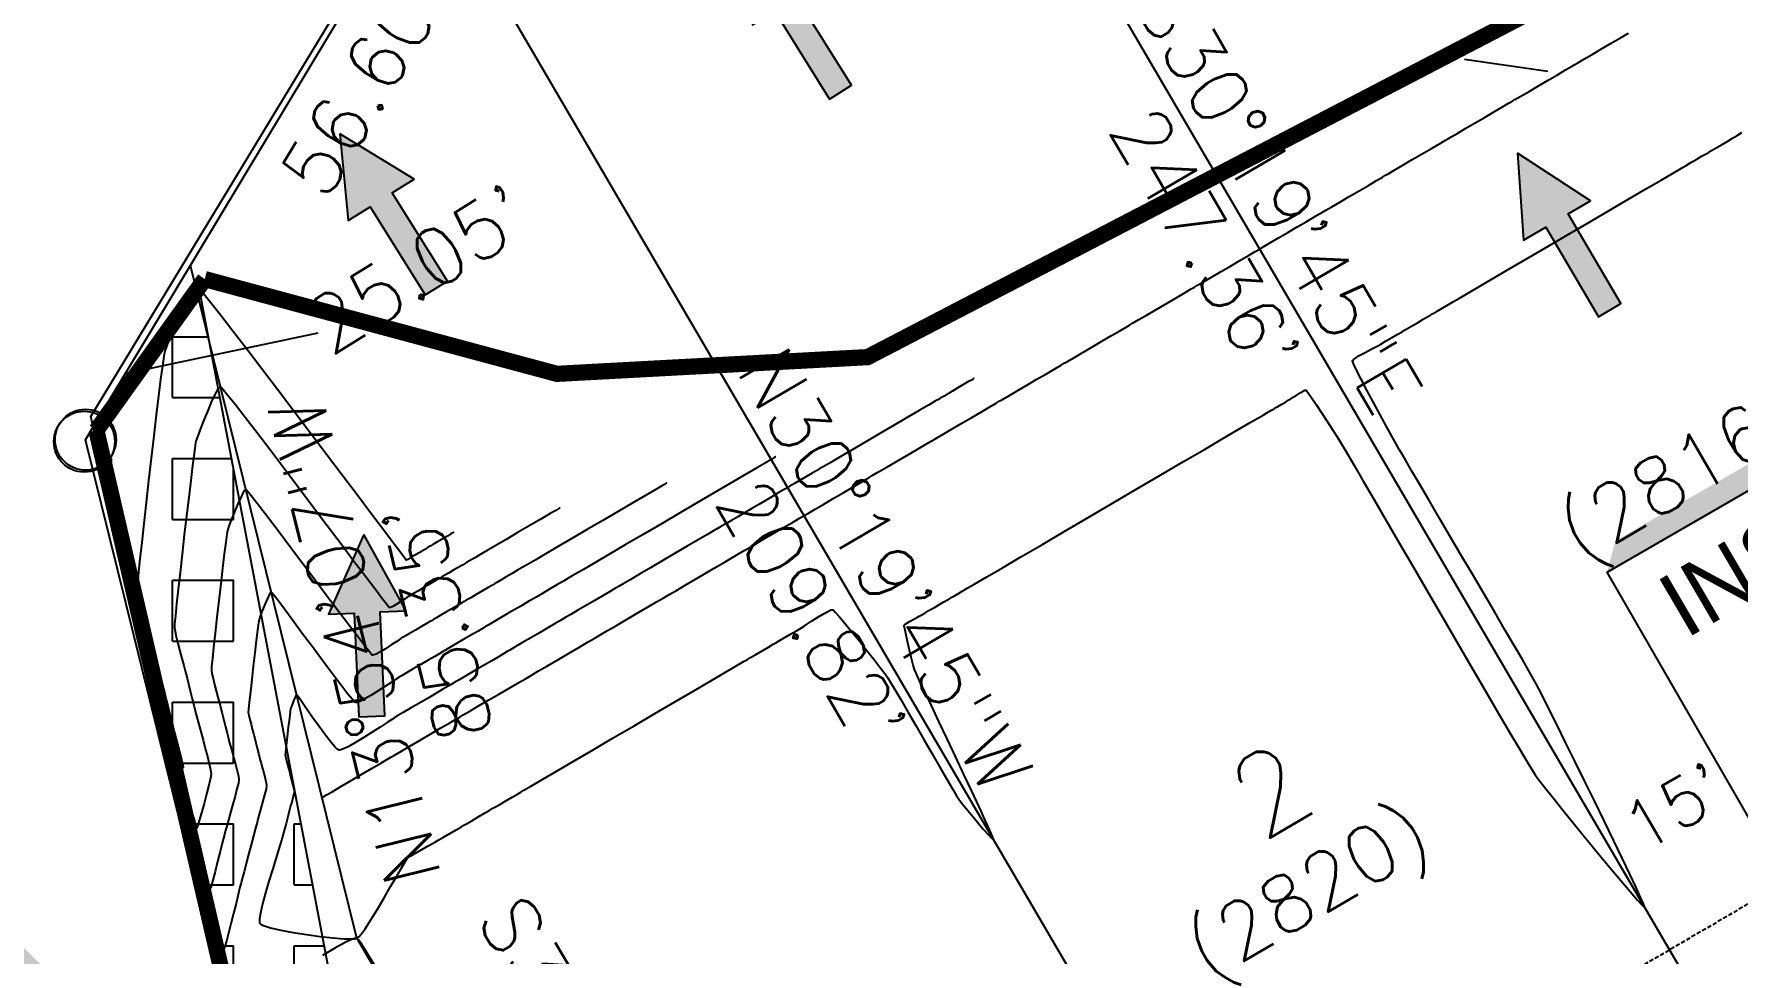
# Model space of a CAD drawing. Header units: feet. Extents: x 23 to 2149517, y -26 to 355304.
# Drawn here: x 2137228 to 2137437.8, y 341061.5 to 341174.8 of the extents above; entities that cross this region are included whole.
import ezdxf

# ---------------------------------------------------------------- set-up
doc = ezdxf.new("R2010")
doc.units = ezdxf.units.FT
doc.header["$MEASUREMENT"] = 0
doc.linetypes.add('xhpc023-pt$0$DASHED', pattern=[0.75, 0.5, -0.25])
for name, color, linetype in [('A-EC-CURLEX-MATTING', 6, 'Continuous'), ('A-EC-FLOW-ARROWS', 252, 'Continuous'), ('A-EC-SILT-FENCE', 4, 'SILT_FENCE'), ('A-EC-TXT', 7, 'Continuous'), ('C-TOPO', 7, 'Continuous'), ('C-TOPO-MAJR-N', 7, 'Continuous'), ('C-TOPO-MINR-N', 2, 'Continuous'), ('xhpc023-pt$0$A-ADDRESS-N', 6, 'Continuous'), ('xhpc023-pt$0$A-BLDG-SETBACK', 2, 'xhpc023-pt$0$DASHED'), ('xhpc023-pt$0$V-ESMT-UTIL-TEXT-N', 2, 'Continuous'), ('xhpc023-pt$0$V-FENC', 6, 'xhpc023-pt$0$BARBWIRE_2'), ('xhpc023-pt$0$V-LOT-NO', 6, 'Continuous'), ('xhpc023-pt$0$V-PROP-CORN-N', 2, 'Continuous'), ('xhpc023-pt$0$V-PROP-N', 2, 'Continuous'), ('xhpc023-pt$0$V-PROP-SUBD-N', 7, 'Continuous'), ('xhpc023-pt$0$V-SUBD-TEXT-N', 2, 'Continuous'), ('xhpc023-pt$0$xHPC007pt_PHASE1A$0$V-PROP-CORN-N', 6, 'Continuous')]:
    doc.layers.add(name, color=color, linetype=linetype)
doc.styles.add('L100', font='simplex', dxfattribs={"height": 10})
doc.styles.get("Standard").update_dxf_attribs({"font": 'arial.ttf'})
doc.styles.add('xhpc023-pt$0$L100', font='simplex', dxfattribs={"height": 10})
doc.styles.add('xhpc023-pt$0$L60', font='simplex', dxfattribs={"height": 6})
doc.styles.add('xhpc023-pt$0$L70', font='simplex.shx', dxfattribs={"height": 7})
doc.styles.add('xhpc023-pt$0$Standard', font='txt')
doc.linetypes.add('SILT_FENCE', pattern='A,0.5,-0.1,["SF",Standard,S=0.1,R=0,X=-0.1,Y=-0.05],-0.1', length=0.7)
doc.linetypes.add('xhpc023-pt$0$BARBWIRE_2', pattern='A,1,-0.02,["X",xhpc023-pt$0$Standard,S=0.075,R=0,X=-0.025,Y=-0.0375],-0.02', length=1.04)

# ---------------------------------------------------------------- blocks, each defined once
blk = doc.blocks.new('xhpc023-pt')
at = {"layer": 'xhpc023-pt$0$A-BLDG-SETBACK'}
blk.add_line((2137543.26, 341128.6), (2137381.09, 341033.72), dxfattribs=at)
at = {"layer": 'xhpc023-pt$0$V-FENC', "ltscale": 0.7, "flags": 128}
blk.add_lwpolyline([(2136514.3, 337269.5), (2136570.14, 337337.24), (2136585.41, 337353.57), (2136594.19, 337395.54), (2136652.23, 337608.98), (2136541.74, 337937.17), (2136539.29, 337939.07), (2136530.45, 337965.81), (2136481.72, 338104.51), (2136409.74, 338314.48), (2136329.41, 338548.95), (2136294.93, 338650.98), (2136295.62, 338656.13), (2136392.05, 338767.6), (2136487.37, 338876.58), (2136639.98, 339049.76), (2136801.71, 339276.02), (2136929.94, 339463.02), (2137134.98, 339758.55), (2137290.57, 339979.02), (2137411.74, 340150.67), (2137459.06, 340215.88), (2137388.72, 340492.49), (2137342.31, 340679.29), (2137326.79, 340742.93), (2137285.4, 340912.39), (2137234.93, 341127.68), (2137374.14, 341357.32), (2137513.03, 341585.66)], dxfattribs=at)
at = {"layer": 'xhpc023-pt$0$V-PROP-CORN-N'}
blk.add_circle((2137234.3, 341124.82), 3.75, dxfattribs=at)
at = {"layer": 'xhpc023-pt$0$V-PROP-N'}
for p, q in [((2137234.3, 341124.82), (2137526.65, 341610.6)), ((2137459.21, 340216.13), (2137234.3, 341124.82))]:
    blk.add_line(p, q, dxfattribs=at)
at = {"layer": 'xhpc023-pt$0$V-PROP-SUBD-N'}
for q in [(2137247.22, 341146.29), (2137308.56, 340993.64)]:
    blk.add_line((2137267.73, 341063.43), q, dxfattribs=at)
at = {"layer": 'xhpc023-pt$0$V-PROP-SUBD-N', "flags": 128}
for points in [[(2137314.59, 341258.24), (2137439.5, 341044.73)], [(2137382.36, 341013.68), (2137276.41, 341194.78)]]:
    blk.add_lwpolyline(points, dxfattribs=at)
at = {"layer": 'xhpc023-pt$0$V-SUBD-TEXT-N'}
blk.add_line((2137239.22, 341132.99), (2137262.93, 341137.98), dxfattribs=at)
at = {"layer": 'xhpc023-pt$0$xHPC007pt_PHASE1A$0$V-PROP-CORN-N'}
blk.add_circle((2137234.15, 341124.58), 3.75, dxfattribs=at)
at = {"layer": 'xhpc023-pt$0$A-ADDRESS-N', "char_height": 7, "width": 77.1852, "attachment_point": 5, "rotation": 30.3291, "style": 'xhpc023-pt$0$L70'}
for s, insert in [('(2816)', (2137431.3, 341119.75)), ('(2820)', (2137385.42, 341068.25))]:
    blk.add_mtext(s, dxfattribs=dict(at, insert=insert))
at = {"layer": 'xhpc023-pt$0$V-ESMT-UTIL-TEXT-N', "insert": (2137437.48, 341083.98), "char_height": 6, "attachment_point": 5, "rotation": 30.3291, "style": 'xhpc023-pt$0$L60'}
blk.add_mtext("\\A1;15' U.E", dxfattribs=at)
at = {"layer": 'xhpc023-pt$0$V-LOT-NO', "char_height": 10, "width": 34.0116, "attachment_point": 5, "rotation": 30.3291, "style": 'xhpc023-pt$0$L100'}
for s, insert in [('3', (2137439.78, 341108.61, 571.6)), ('2', (2137380.26, 341081.63, 572.44))]:
    blk.add_mtext(s, dxfattribs=dict(at, insert=insert))
at = {"layer": 'xhpc023-pt$0$V-SUBD-TEXT-N', "char_height": 7, "style": 'xhpc023-pt$0$L70'}
for s, insert, attachment_point, rotation in [("56.60'", (2137265.65, 341170.48), 2, 58.9602), ('S30°19\'45"E', (2137378.28, 341152.84), 8, 300.3291), ("247.36'", (2137375.26, 341151.07), 2, 300.3291), ("25.05'", (2137273.44, 341148.86), 2, 31.8394), ('N30°19\'45"W', (2137329.78, 341107.01), 8, 300.3291), ('N13°54\'07"W', (2137270.8, 341100.76), 8, 103.9018), ("209.82'", (2137326.76, 341105.24), 2, 300.3291), ("85.35'", (2137274.2, 341101.6), 2, 103.9018), ('S30°19\'45"E', (2137297.24, 341040.34), 8, 300.3291)]:
    blk.add_mtext(s, dxfattribs=dict(at, insert=insert, attachment_point=attachment_point, rotation=rotation))
blk = doc.blocks.new('ARROW')
blk.add_hatch(color=256).paths.add_polyline_path([(0, 0), (12, 6), (12, 2), (28, 2), (28, -2), (12, -2), (12, -6)])
blk.add_lwpolyline([(0, 0), (12, 6), (12, 2), (28, 2), (28, -2), (12, -2), (12, -6), (0, 0)])

msp = doc.modelspace()

# ---------------------------------------------------------------- block references
at = {"layer": 'A-EC-CURLEX-MATTING'}
msp.add_blockref('xhpc023-pt', (0, 0), dxfattribs=at)

# ---------------------------------------------------------------- next in the draw order: hatches: boundary and pattern name
h = msp.add_hatch(dxfattribs=at)
h.set_pattern_fill('SQUARE', color=256, scale=60)
h.paths.add_polyline_path([(2137319.08, 340966.74), (2137296.75, 340960.27), (2137293.68, 340966.47), (2137301.32, 340970.4), (2137301.02, 340974.29), (2137292.83, 340977.44), (2137292.37, 340988.43), (2137272.58, 340987.6), (2137268.34, 340991.78), (2137235.54, 341126.39), (2137248.22, 341143.73), (2137264.32, 341059.15), (2137302.41, 340994.78), (2137315.48, 340974.19)])

# ---------------------------------------------------------------- next in the draw order: linework, layer by layer
at = {"layer": 'A-EC-CURLEX-MATTING', "elevation": 569.92}
msp.add_lwpolyline([(2137319.08, 340966.74), (2137296.75, 340960.27), (2137293.68, 340966.47), (2137301.32, 340970.4), (2137301.02, 340974.29), (2137292.83, 340977.44), (2137292.37, 340988.43), (2137272.58, 340987.6), (2137268.34, 340991.78), (2137235.54, 341126.39), (2137248.22, 341143.73), (2137264.32, 341059.15), (2137302.41, 340994.78), (2137315.48, 340974.19)], close=True, dxfattribs=at)
at = {"layer": 'A-EC-SILT-FENCE', "const_width": 2}
for points in [[(2137235.63, 341125.97), (2137248.98, 341144.6)], [(2137275.04, 340955.96), (2137235.63, 341125.97)]]:
    msp.add_lwpolyline(points, dxfattribs=at)
at = {"layer": 'A-EC-TXT'}
for points in [[(2137191.25, 341095.35, -1), (2137264.42, 341025.41, -1), (2137189.25, 341098.82, -1), (2137264.42, 341025.41, -1)], [(2137191.25, 341095.35, -1), (2137264.42, 341025.41, -1), (2137187.78, 341093.35, -1), (2137264.42, 341025.41, -1)]]:
    msp.add_solid(points, dxfattribs=at)
at = {"layer": 'C-TOPO'}
msp.add_line((2137414.43, 341170.18, 570), (2137404.17, 341171.66, 570), dxfattribs=at)
at = {"layer": 'C-TOPO-MAJR-N', "color": 7, "linetype": 'Continuous', "lineweight": -3}
for points, elevation in [([(2137263.44, 341080.75), (2137263.49, 341080.78), (2137263.64, 341080.87), (2137263.99, 341081.07), (2137264.67, 341081.47), (2137265.76, 341082.11), (2137267.02, 341082.85), (2137268.34, 341083.62), (2137269.6, 341084.36), (2137270.69, 341085), (2137271.51, 341085.47), (2137271.92, 341085.71), (2137272.34, 341085.96), (2137273.15, 341086.43), (2137274.24, 341087.07), (2137275.5, 341087.81), (2137276.82, 341088.58), (2137278.08, 341089.32), (2137279.18, 341089.96), (2137279.99, 341090.43), (2137280.4, 341090.67), (2137280.82, 341090.92), (2137281.63, 341091.39), (2137282.72, 341092.03), (2137283.98, 341092.77), (2137285.3, 341093.54), (2137286.56, 341094.28), (2137287.66, 341094.92), (2137288.47, 341095.39), (2137288.88, 341095.63), (2137289.3, 341095.88), (2137290.11, 341096.35), (2137291.2, 341096.99), (2137292.46, 341097.73), (2137293.78, 341098.5), (2137295.04, 341099.24), (2137296.14, 341099.88), (2137296.95, 341100.35), (2137297.36, 341100.6), (2137297.78, 341100.84), (2137298.59, 341101.31), (2137299.68, 341101.95), (2137300.94, 341102.69), (2137302.26, 341103.46), (2137303.52, 341104.2), (2137304.62, 341104.84), (2137305.43, 341105.31), (2137305.84, 341105.56), (2137306.26, 341105.8), (2137307.07, 341106.27), (2137308.16, 341106.91), (2137309.42, 341107.65), (2137310.74, 341108.42), (2137312, 341109.16), (2137313.1, 341109.8), (2137313.91, 341110.28), (2137314.32, 341110.52), (2137314.72, 341110.75), (2137315.49, 341111.2), (2137316.53, 341111.81), (2137317.73, 341112.52), (2137319.01, 341113.26), (2137320.26, 341113.99), (2137321.37, 341114.64), (2137322.25, 341115.16), (2137322.8, 341115.48), (2137323.34, 341115.79), (2137324.18, 341116.28), (2137325.23, 341116.9), (2137326.4, 341117.59), (2137327.6, 341118.29), (2137328.74, 341118.95), (2137329.71, 341119.52), (2137330.44, 341119.95), (2137330.82, 341120.17), (2137331.21, 341120.4), (2137331.98, 341120.85), (2137333.01, 341121.45), (2137334.2, 341122.15), (2137335.45, 341122.88), (2137336.64, 341123.57), (2137337.67, 341124.18), (2137338.44, 341124.63), (2137338.83, 341124.86), (2137339.23, 341125.09), (2137340, 341125.54), (2137341.03, 341126.14), (2137342.22, 341126.84), (2137343.46, 341127.57), (2137344.65, 341128.26), (2137345.68, 341128.87), (2137346.45, 341129.32), (2137346.85, 341129.55), (2137347.24, 341129.78), (2137348.01, 341130.23), (2137349.04, 341130.83), (2137350.23, 341131.53), (2137351.48, 341132.26), (2137352.67, 341132.95), (2137353.7, 341133.56), (2137354.47, 341134), (2137354.86, 341134.24), (2137355.26, 341134.47), (2137356.02, 341134.92), (2137357.06, 341135.52), (2137358.25, 341136.22), (2137359.49, 341136.94), (2137360.68, 341137.64), (2137361.71, 341138.24), (2137362.48, 341138.69), (2137362.88, 341138.92), (2137363.27, 341139.16), (2137364.04, 341139.61), (2137365.07, 341140.21), (2137366.26, 341140.91), (2137367.51, 341141.63), (2137368.7, 341142.33), (2137369.73, 341142.93), (2137370.5, 341143.38), (2137370.89, 341143.61), (2137371.27, 341143.84), (2137372, 341144.26), (2137372.97, 341144.83), (2137374.11, 341145.5), (2137375.31, 341146.2), (2137376.49, 341146.89), (2137377.54, 341147.5), (2137378.38, 341147.99), (2137378.91, 341148.3), (2137379.43, 341148.61), (2137380.24, 341149.09), (2137381.26, 341149.68), (2137382.4, 341150.35), (2137383.56, 341151.03), (2137384.66, 341151.67), (2137385.6, 341152.22), (2137386.3, 341152.63), (2137386.67, 341152.85), (2137387.06, 341153.07), (2137387.8, 341153.51), (2137388.8, 341154.09), (2137389.95, 341154.77), (2137391.16, 341155.47), (2137392.31, 341156.14), (2137393.31, 341156.73), (2137394.05, 341157.16), (2137394.44, 341157.39), (2137394.82, 341157.61), (2137395.57, 341158.05), (2137396.57, 341158.63), (2137397.72, 341159.31), (2137398.92, 341160.01), (2137400.07, 341160.69), (2137401.07, 341161.27), (2137401.82, 341161.71), (2137402.2, 341161.93), (2137402.59, 341162.16), (2137403.33, 341162.59), (2137404.33, 341163.18), (2137405.48, 341163.85), (2137406.69, 341164.56), (2137407.84, 341165.23), (2137408.84, 341165.81), (2137409.58, 341166.25), (2137409.97, 341166.48), (2137410.35, 341166.7), (2137411.1, 341167.14), (2137412.1, 341167.72), (2137413.25, 341168.39), (2137414.45, 341169.1), (2137415.61, 341169.77), (2137416.61, 341170.36), (2137417.35, 341170.79), (2137417.73, 341171.02), (2137418.12, 341171.24), (2137418.86, 341171.68), (2137419.86, 341172.26), (2137421.02, 341172.94), (2137422.22, 341173.64), (2137423.37, 341174.32), (2137424.37, 341174.9)], 570), ([(2137279.67, 341113.42), (2137279.64, 341113.4), (2137279.55, 341113.35), (2137279.31, 341113.21), (2137278.87, 341112.95), (2137278.22, 341112.57), (2137277.57, 341112.19), (2137277.07, 341111.9), (2137276.84, 341111.76), (2137276.66, 341111.66), (2137276.39, 341111.5), (2137276.24, 341111.41), (2137276.07, 341111.31), (2137275.79, 341111.15), (2137275.63, 341111.05), (2137275.46, 341110.95), (2137275.18, 341110.79), (2137275.02, 341110.7), (2137274.85, 341110.6), (2137274.58, 341110.44), (2137274.41, 341110.34), (2137274.25, 341110.23), (2137273.98, 341110.06), (2137273.8, 341109.98), (2137273.59, 341110.26), (2137272.99, 341111.04), (2137272.07, 341112.27), (2137270.86, 341113.88), (2137269.4, 341115.82), (2137267.74, 341118.03), (2137265.92, 341120.45), (2137263.99, 341123.01), (2137261.98, 341125.67), (2137259.96, 341128.35), (2137257.94, 341131), (2137255.99, 341133.57), (2137254.15, 341135.98), (2137252.45, 341138.18), (2137250.95, 341140.12), (2137249.68, 341141.72), (2137248.69, 341142.94), (2137248.13, 341143.59), (2137247.86, 341143.88), (2137247.76, 341143.96), (2137247.73, 341143.97), (2137247.69, 341143.96), (2137247.58, 341143.87), (2137247.38, 341143.6), (2137247.05, 341143.02), (2137246.57, 341142.03), (2137246.04, 341140.83), (2137245.5, 341139.54), (2137244.99, 341138.27), (2137244.55, 341137.12), (2137244.21, 341136.19), (2137244.02, 341135.6), (2137243.92, 341135.05), (2137243.76, 341133.91), (2137243.55, 341132.27), (2137243.29, 341130.22), (2137243.01, 341127.87), (2137242.7, 341125.28), (2137242.38, 341122.56), (2137242.06, 341119.8), (2137241.75, 341117.09), (2137241.46, 341114.52), (2137241.21, 341112.17), (2137240.99, 341110.15), (2137240.83, 341108.54), (2137240.73, 341107.42), (2137240.7, 341106.9), (2137240.79, 341106.36), (2137240.98, 341105.5), (2137241.24, 341104.45), (2137241.54, 341103.3), (2137241.84, 341102.15), (2137242.13, 341101.1), (2137242.36, 341100.25), (2137242.5, 341099.71), (2137242.64, 341099.15), (2137242.86, 341098.27), (2137243.14, 341097.18), (2137243.44, 341095.98), (2137243.74, 341094.77), (2137244.01, 341093.67), (2137244.24, 341092.78), (2137244.38, 341092.21), (2137244.51, 341091.68), (2137244.73, 341090.83), (2137245.01, 341089.75), (2137245.31, 341088.55), (2137245.62, 341087.34), (2137245.91, 341086.21), (2137246.14, 341085.28), (2137246.27, 341084.74), (2137246.32, 341084.49), (2137246.34, 341084.41), (2137246.33, 341084.4), (2137246.33, 341084.41), (2137246.3, 341084.49), (2137246.21, 341084.76), (2137246.03, 341085.33), (2137245.74, 341086.31), (2137245.4, 341087.45), (2137245.05, 341088.63), (2137244.73, 341089.71), (2137244.48, 341090.57), (2137244.33, 341091.07), (2137244.2, 341091.53), (2137243.98, 341092.26), (2137243.71, 341093.16), (2137243.41, 341094.13), (2137243.13, 341095.08), (2137242.88, 341095.9), (2137242.71, 341096.48), (2137242.63, 341096.73), (2137242.57, 341096.93), (2137242.48, 341097.24), (2137242.39, 341097.55), (2137242.33, 341097.75), (2137242.24, 341098.03), (2137242.04, 341098.71), (2137241.76, 341099.64), (2137241.44, 341100.7), (2137241.13, 341101.75), (2137240.85, 341102.68), (2137240.65, 341103.35), (2137240.56, 341103.63), (2137240.49, 341103.85), (2137240.39, 341104.19), (2137240.33, 341104.42), (2137240.24, 341104.7), (2137240.04, 341105.38), (2137239.75, 341106.32), (2137239.43, 341107.4), (2137239.11, 341108.48), (2137238.82, 341109.42), (2137238.62, 341110.1), (2137238.54, 341110.38), (2137238.47, 341110.59), (2137238.38, 341110.9), (2137238.32, 341111.09)], 575)]:
    msp.add_lwpolyline(points, dxfattribs=dict(at, elevation=elevation))
at = {"layer": 'C-TOPO-MINR-N', "color": 2, "linetype": 'Continuous', "lineweight": -3}
for points, elevation in [([(2137343.75, 341132.37), (2137343.73, 341132.36), (2137343.64, 341132.3), (2137343.41, 341132.17), (2137342.99, 341131.93), (2137342.37, 341131.56), (2137341.76, 341131.21), (2137341.29, 341130.93), (2137341.09, 341130.81), (2137340.97, 341130.74), (2137340.8, 341130.64), (2137340.7, 341130.59), (2137340.6, 341130.52), (2137340.42, 341130.42), (2137340.32, 341130.36), (2137340.21, 341130.3), (2137340.04, 341130.2), (2137339.93, 341130.13), (2137339.83, 341130.07), (2137339.65, 341129.97), (2137339.55, 341129.91), (2137339.45, 341129.85), (2137339.28, 341129.75), (2137339.16, 341129.68), (2137338.88, 341129.52), (2137338.11, 341129.07), (2137336.96, 341128.4), (2137335.52, 341127.56), (2137333.89, 341126.6), (2137332.14, 341125.58), (2137330.39, 341124.55), (2137328.72, 341123.58), (2137327.23, 341122.7), (2137326.01, 341121.99), (2137325.15, 341121.49), (2137324.76, 341121.26), (2137324.39, 341121.04), (2137323.8, 341120.7), (2137323.09, 341120.28), (2137322.34, 341119.84), (2137321.62, 341119.42), (2137321.04, 341119.08), (2137320.67, 341118.87), (2137320.28, 341118.64), (2137319.63, 341118.26), (2137318.83, 341117.79), (2137318, 341117.3), (2137317.23, 341116.86), (2137316.65, 341116.51), (2137316.35, 341116.34), (2137316.05, 341116.16), (2137315.46, 341115.82), (2137314.71, 341115.38), (2137313.88, 341114.89), (2137313.08, 341114.43), (2137312.43, 341114.05), (2137312.02, 341113.81), (2137311.63, 341113.58), (2137310.84, 341113.12), (2137309.74, 341112.47), (2137308.4, 341111.69), (2137306.92, 341110.83), (2137305.4, 341109.93), (2137303.9, 341109.06), (2137302.53, 341108.26), (2137301.38, 341107.58), (2137300.52, 341107.08), (2137300.04, 341106.8), (2137299.58, 341106.53), (2137298.85, 341106.1), (2137297.95, 341105.57), (2137296.94, 341104.98), (2137295.9, 341104.38), (2137294.93, 341103.81), (2137294.09, 341103.31), (2137293.46, 341102.95), (2137293.14, 341102.76), (2137292.79, 341102.56), (2137292.13, 341102.17), (2137291.24, 341101.65), (2137290.22, 341101.05), (2137289.15, 341100.43), (2137288.12, 341099.83), (2137287.23, 341099.31), (2137286.57, 341098.92), (2137286.23, 341098.72), (2137285.89, 341098.52), (2137285.23, 341098.13), (2137284.34, 341097.61), (2137283.31, 341097.01), (2137282.24, 341096.39), (2137281.22, 341095.79), (2137280.33, 341095.27), (2137279.67, 341094.88), (2137279.32, 341094.68), (2137278.98, 341094.48), (2137278.32, 341094.09), (2137277.43, 341093.57), (2137276.41, 341092.97), (2137275.34, 341092.34), (2137274.31, 341091.75), (2137273.42, 341091.23), (2137272.76, 341090.84), (2137272.42, 341090.64), (2137272.09, 341090.42), (2137271.45, 341090), (2137270.6, 341089.44), (2137269.61, 341088.79), (2137268.56, 341088.13), (2137267.55, 341087.52), (2137266.65, 341087.01), (2137266.06, 341086.74), (2137265.73, 341086.62), (2137265.57, 341086.59), (2137265.51, 341086.6), (2137265.46, 341086.62), (2137265.31, 341086.71), (2137265.03, 341086.97), (2137264.55, 341087.52), (2137263.84, 341088.43), (2137263.06, 341089.5), (2137262.27, 341090.62), (2137261.53, 341091.67), (2137260.92, 341092.56), (2137260.55, 341093.08), (2137260.38, 341093.31), (2137260.31, 341093.39), (2137260.3, 341093.4), (2137260.28, 341093.39), (2137260.24, 341093.33), (2137260.15, 341093.18), (2137260, 341092.87), (2137259.81, 341092.41), (2137259.65, 341091.98), (2137259.56, 341091.72), (2137259.5, 341091.34), (2137259.4, 341090.52), (2137259.26, 341089.43), (2137259.13, 341088.25), (2137259.01, 341087.16), (2137258.92, 341086.35), (2137258.89, 341085.98), (2137258.95, 341085.7), (2137259.06, 341085.26), (2137259.18, 341084.82), (2137259.25, 341084.54), (2137259.32, 341084.26), (2137259.44, 341083.8), (2137259.56, 341083.34), (2137259.63, 341083.04), (2137259.71, 341082.74), (2137259.84, 341082.27), (2137259.97, 341081.79), (2137260.02, 341081.48), (2137259.97, 341081.21), (2137259.85, 341080.74), (2137259.7, 341080.2), (2137259.56, 341079.72), (2137259.48, 341079.42), (2137259.39, 341079.07), (2137259.21, 341078.39), (2137258.99, 341077.55), (2137258.76, 341076.69), (2137258.57, 341075.95), (2137258.45, 341075.5), (2137258.33, 341075.11), (2137258.07, 341074.3), (2137257.72, 341073.19), (2137257.31, 341071.87), (2137256.88, 341070.44), (2137256.46, 341069.01), (2137256.11, 341067.67), (2137255.84, 341066.53), (2137255.73, 341065.82), (2137255.71, 341065.45), (2137255.74, 341065.29), (2137255.76, 341065.23), (2137255.8, 341065.19), (2137255.95, 341065.09), (2137256.33, 341064.94), (2137257.09, 341064.72), (2137258.36, 341064.43), (2137259.88, 341064.15), (2137261.53, 341063.88), (2137263.2, 341063.65), (2137264.78, 341063.47), (2137266.13, 341063.37), (2137266.98, 341063.34), (2137267.44, 341063.37), (2137267.65, 341063.41), (2137267.73, 341063.43), (2137267.79, 341063.47), (2137267.95, 341063.61), (2137268.25, 341063.94), (2137268.73, 341064.6), (2137269.45, 341065.7), (2137270.25, 341066.99), (2137271.08, 341068.39), (2137271.88, 341069.78), (2137272.62, 341071.06), (2137273.24, 341072.14), (2137273.69, 341072.91), (2137273.93, 341073.26), (2137274.3, 341073.52), (2137274.95, 341073.92), (2137275.73, 341074.36), (2137276.49, 341074.79), (2137277.11, 341075.13), (2137277.42, 341075.3), (2137277.74, 341075.49), (2137278.38, 341075.86), (2137279.17, 341076.32), (2137279.95, 341076.78), (2137280.59, 341077.15), (2137280.91, 341077.34), (2137281.23, 341077.53), (2137281.87, 341077.9), (2137282.66, 341078.36), (2137283.45, 341078.83), (2137284.08, 341079.2), (2137284.4, 341079.39), (2137284.71, 341079.56), (2137285.31, 341079.91), (2137286.06, 341080.36), (2137286.84, 341080.81), (2137287.49, 341081.19), (2137287.9, 341081.43), (2137288.28, 341081.65), (2137289.21, 341082.2), (2137290.61, 341083.01), (2137292.39, 341084.06), (2137294.48, 341085.28), (2137296.81, 341086.65), (2137299.3, 341088.1), (2137301.86, 341089.6), (2137304.42, 341091.1), (2137306.9, 341092.55), (2137309.23, 341093.91), (2137311.33, 341095.14), (2137313.11, 341096.18), (2137314.51, 341097), (2137315.44, 341097.54), (2137315.82, 341097.77), (2137316.22, 341098), (2137316.88, 341098.39), (2137317.65, 341098.84), (2137318.41, 341099.28), (2137319.01, 341099.63), (2137319.31, 341099.81), (2137319.64, 341100), (2137320.27, 341100.37), (2137321.06, 341100.83), (2137321.85, 341101.29), (2137322.48, 341101.66), (2137322.8, 341101.85), (2137323.12, 341102.05), (2137323.72, 341102.46), (2137324.49, 341102.95), (2137325.26, 341103.43), (2137325.8, 341103.72), (2137326.11, 341103.86), (2137326.25, 341103.89), (2137326.3, 341103.89), (2137326.33, 341103.88), (2137326.42, 341103.81), (2137326.65, 341103.58), (2137327.09, 341103.1), (2137327.8, 341102.26), (2137328.65, 341101.22), (2137329.57, 341100.08), (2137330.5, 341098.91), (2137331.38, 341097.79), (2137332.14, 341096.79), (2137332.74, 341096.01), (2137333.1, 341095.51), (2137333.42, 341095.01), (2137333.97, 341094.08), (2137334.71, 341092.82), (2137335.59, 341091.31), (2137336.56, 341089.64), (2137337.57, 341087.89), (2137338.57, 341086.15), (2137339.53, 341084.5), (2137340.38, 341083.03), (2137341.08, 341081.82), (2137341.59, 341080.97), (2137341.86, 341080.54), (2137342.18, 341080.12), (2137342.73, 341079.44), (2137343.41, 341078.61), (2137344.15, 341077.72), (2137344.87, 341076.88), (2137345.51, 341076.16), (2137345.89, 341075.75), (2137346.09, 341075.57), (2137346.16, 341075.52), (2137346.18, 341075.52), (2137346.18, 341075.54), (2137346.15, 341075.64), (2137346.02, 341075.97), (2137345.7, 341076.68), (2137345.12, 341077.97), (2137344.36, 341079.61), (2137343.46, 341081.52), (2137342.48, 341083.61), (2137341.45, 341085.8), (2137340.41, 341087.99), (2137339.41, 341090.11), (2137338.48, 341092.07), (2137337.68, 341093.77), (2137337.04, 341095.14), (2137336.6, 341096.09), (2137336.41, 341096.52), (2137336.26, 341097.04), (2137336.04, 341097.88), (2137335.78, 341098.91), (2137335.53, 341099.97), (2137335.32, 341100.94), (2137335.2, 341101.54), (2137335.15, 341101.85), (2137335.14, 341101.97), (2137335.15, 341102), (2137335.17, 341102.02), (2137335.24, 341102.09), (2137335.44, 341102.23), (2137335.8, 341102.45), (2137336.32, 341102.73), (2137336.77, 341102.96), (2137337, 341103.08), (2137337.22, 341103.21), (2137337.67, 341103.47), (2137338.18, 341103.77), (2137338.62, 341104.03), (2137338.85, 341104.16), (2137339.07, 341104.29), (2137339.52, 341104.55), (2137340.03, 341104.85), (2137340.47, 341105.11), (2137340.7, 341105.24), (2137340.91, 341105.37), (2137341.33, 341105.61), (2137341.82, 341105.9), (2137342.27, 341106.16), (2137342.55, 341106.32), (2137342.91, 341106.53), (2137343.85, 341107.09), (2137345.32, 341107.95), (2137347.23, 341109.06), (2137349.5, 341110.39), (2137352.07, 341111.89), (2137354.86, 341113.53), (2137357.79, 341115.24), (2137360.8, 341117.01), (2137363.81, 341118.77), (2137366.75, 341120.48), (2137369.54, 341122.12), (2137372.11, 341123.62), (2137374.38, 341124.95), (2137376.29, 341126.07), (2137377.75, 341126.92), (2137378.7, 341127.48), (2137379.06, 341127.69), (2137379.34, 341127.85), (2137379.79, 341128.11), (2137380.28, 341128.4), (2137380.7, 341128.64), (2137380.91, 341128.77), (2137381.14, 341128.9), (2137381.58, 341129.16), (2137382.09, 341129.46), (2137382.53, 341129.72), (2137382.76, 341129.85), (2137382.98, 341130), (2137383.41, 341130.28), (2137383.91, 341130.59), (2137384.28, 341130.81), (2137384.49, 341130.91), (2137384.58, 341130.93), (2137384.61, 341130.93), (2137384.63, 341130.92), (2137384.71, 341130.84), (2137384.9, 341130.59), (2137385.28, 341130.05), (2137385.88, 341129.15), (2137386.58, 341128.1), (2137387.29, 341127.01), (2137387.94, 341126), (2137388.47, 341125.18), (2137388.79, 341124.66), (2137389.05, 341124.23), (2137389.64, 341123.22), (2137390.52, 341121.72), (2137391.64, 341119.79), (2137392.98, 341117.49), (2137394.5, 341114.88), (2137396.15, 341112.04), (2137397.9, 341109.03), (2137399.71, 341105.92), (2137401.55, 341102.77), (2137403.37, 341099.65), (2137405.13, 341096.62), (2137406.81, 341093.75), (2137408.36, 341091.1), (2137409.74, 341088.74), (2137410.92, 341086.74), (2137411.86, 341085.17), (2137412.51, 341084.08), (2137412.85, 341083.54), (2137413.28, 341082.97), (2137414.04, 341081.99), (2137415.07, 341080.7), (2137416.31, 341079.16), (2137417.69, 341077.45), (2137419.15, 341075.66), (2137420.63, 341073.85), (2137422.06, 341072.12), (2137423.39, 341070.53), (2137424.54, 341069.17), (2137425.46, 341068.11), (2137425.98, 341067.54), (2137426.23, 341067.29), (2137426.32, 341067.22), (2137426.34, 341067.22), (2137426.35, 341067.24), (2137426.32, 341067.34), (2137426.2, 341067.66), (2137425.89, 341068.37), (2137425.3, 341069.66), (2137424.52, 341071.32), (2137423.57, 341073.29), (2137422.51, 341075.5), (2137421.36, 341077.87), (2137420.16, 341080.33), (2137418.94, 341082.81), (2137417.74, 341085.24), (2137416.6, 341087.55), (2137415.55, 341089.67), (2137414.63, 341091.52), (2137413.87, 341093.03), (2137413.31, 341094.14), (2137412.99, 341094.77), (2137412.67, 341095.35), (2137412.08, 341096.37), (2137411.28, 341097.75), (2137410.28, 341099.46), (2137409.14, 341101.42), (2137407.87, 341103.58), (2137406.52, 341105.88), (2137405.12, 341108.26), (2137403.71, 341110.66), (2137402.32, 341113.03), (2137400.99, 341115.3), (2137399.75, 341117.41), (2137398.63, 341119.32), (2137397.67, 341120.94), (2137396.91, 341122.24), (2137396.38, 341123.15), (2137396.12, 341123.61), (2137395.79, 341124.21), (2137395.25, 341125.19), (2137394.55, 341126.45), (2137393.77, 341127.9), (2137392.94, 341129.42), (2137392.14, 341130.91), (2137391.43, 341132.27), (2137390.85, 341133.4), (2137390.53, 341134.07), (2137390.39, 341134.4), (2137390.36, 341134.52), (2137390.36, 341134.56), (2137390.38, 341134.59), (2137390.46, 341134.69), (2137390.71, 341134.87), (2137391.18, 341135.17), (2137391.91, 341135.57), (2137392.65, 341135.96), (2137393.25, 341136.27), (2137393.55, 341136.43), (2137393.85, 341136.6), (2137394.43, 341136.94), (2137395.15, 341137.36), (2137395.87, 341137.78), (2137396.46, 341138.12), (2137396.75, 341138.3), (2137397.05, 341138.47), (2137397.63, 341138.81), (2137398.35, 341139.23), (2137399.07, 341139.66), (2137399.65, 341140), (2137399.95, 341140.17), (2137400.23, 341140.33), (2137400.78, 341140.65), (2137401.47, 341141.06), (2137402.18, 341141.47), (2137402.78, 341141.82), (2137403.15, 341142.04), (2137403.53, 341142.26), (2137404.45, 341142.8), (2137405.85, 341143.62), (2137407.63, 341144.66), (2137409.73, 341145.89), (2137412.06, 341147.25), (2137414.54, 341148.71), (2137417.11, 341150.21), (2137419.67, 341151.71), (2137422.16, 341153.16), (2137424.49, 341154.53), (2137426.59, 341155.75), (2137428.37, 341156.8), (2137429.77, 341157.61), (2137430.69, 341158.15), (2137431.07, 341158.38), (2137431.44, 341158.59), (2137432.04, 341158.94), (2137432.75, 341159.36), (2137433.44, 341159.76), (2137433.99, 341160.08), (2137434.27, 341160.25), (2137434.57, 341160.42), (2137435.15, 341160.76), (2137435.87, 341161.18), (2137436.59, 341161.6), (2137437.17, 341161.94), (2137437.47, 341162.12), (2137437.75, 341162.3), (2137438.31, 341162.67)], 571), ([(2137292.77, 341116.45), (2137292.73, 341116.42), (2137292.58, 341116.33), (2137292.22, 341116.12), (2137291.52, 341115.72), (2137290.38, 341115.05), (2137289.04, 341114.26), (2137287.6, 341113.42), (2137286.17, 341112.58), (2137284.85, 341111.81), (2137283.75, 341111.17), (2137282.98, 341110.72), (2137282.64, 341110.52), (2137282.32, 341110.33), (2137281.79, 341110.02), (2137281.21, 341109.68), (2137280.72, 341109.39), (2137280.46, 341109.25), (2137280.19, 341109.09), (2137279.67, 341108.78), (2137279.07, 341108.43), (2137278.55, 341108.13), (2137278.28, 341107.97), (2137278.01, 341107.81), (2137277.49, 341107.51), (2137276.88, 341107.15), (2137276.36, 341106.85), (2137276.09, 341106.69), (2137275.83, 341106.53), (2137275.3, 341106.23), (2137274.7, 341105.88), (2137274.18, 341105.57), (2137273.91, 341105.41), (2137273.65, 341105.24), (2137273.15, 341104.91), (2137272.56, 341104.54), (2137272.13, 341104.29), (2137271.88, 341104.17), (2137271.76, 341104.14), (2137271.73, 341104.14), (2137271.71, 341104.15), (2137271.63, 341104.24), (2137271.39, 341104.53), (2137270.88, 341105.19), (2137269.96, 341106.4), (2137268.77, 341107.97), (2137267.36, 341109.84), (2137265.78, 341111.94), (2137264.07, 341114.21), (2137262.3, 341116.57), (2137260.49, 341118.97), (2137258.71, 341121.33), (2137256.99, 341123.6), (2137255.4, 341125.69), (2137253.97, 341127.55), (2137252.75, 341129.11), (2137251.8, 341130.31), (2137251.26, 341130.95), (2137251, 341131.23), (2137250.9, 341131.32), (2137250.88, 341131.33), (2137250.84, 341131.31), (2137250.74, 341131.22), (2137250.55, 341130.96), (2137250.24, 341130.39), (2137249.78, 341129.43), (2137249.3, 341128.31), (2137248.83, 341127.14), (2137248.41, 341126.06), (2137248.08, 341125.19), (2137247.9, 341124.63), (2137247.82, 341124.14), (2137247.67, 341123.11), (2137247.48, 341121.64), (2137247.26, 341119.81), (2137247.01, 341117.72), (2137246.74, 341115.45), (2137246.46, 341113.1), (2137246.19, 341110.74), (2137245.94, 341108.48), (2137245.71, 341106.4), (2137245.51, 341104.59), (2137245.37, 341103.14), (2137245.27, 341102.14), (2137245.25, 341101.67), (2137245.32, 341101.23), (2137245.47, 341100.55), (2137245.68, 341099.71), (2137245.92, 341098.79), (2137246.16, 341097.87), (2137246.39, 341097.03), (2137246.58, 341096.35), (2137246.69, 341095.92), (2137246.8, 341095.47), (2137246.98, 341094.77), (2137247.2, 341093.89), (2137247.44, 341092.93), (2137247.68, 341091.97), (2137247.9, 341091.09), (2137248.08, 341090.38), (2137248.19, 341089.92), (2137248.32, 341089.46), (2137248.52, 341088.72), (2137248.78, 341087.81), (2137249.05, 341086.81), (2137249.32, 341085.8), (2137249.54, 341084.89), (2137249.7, 341084.15), (2137249.76, 341083.67), (2137249.68, 341083.15), (2137249.49, 341082.28), (2137249.21, 341081.19), (2137248.9, 341080.02), (2137248.58, 341078.89), (2137248.3, 341077.92), (2137248.13, 341077.35), (2137248.04, 341077.09), (2137248.01, 341077.01), (2137248.01, 341076.99), (2137248, 341077), (2137247.97, 341077.05), (2137247.92, 341077.19), (2137247.85, 341077.46), (2137247.75, 341077.81), (2137247.7, 341078.02), (2137247.62, 341078.27), (2137247.51, 341078.64), (2137247.44, 341078.89), (2137247.36, 341079.15), (2137247.17, 341079.78), (2137246.91, 341080.65), (2137246.61, 341081.66), (2137246.3, 341082.69), (2137246.02, 341083.61), (2137245.81, 341084.32), (2137245.7, 341084.69), (2137245.58, 341085.07), (2137245.4, 341085.67), (2137245.19, 341086.39), (2137244.97, 341087.11), (2137244.79, 341087.71), (2137244.68, 341088.08), (2137244.57, 341088.45), (2137244.39, 341089.03), (2137244.19, 341089.72), (2137243.98, 341090.41), (2137243.8, 341091), (2137243.69, 341091.36), (2137243.59, 341091.72), (2137243.4, 341092.35), (2137243.16, 341093.13), (2137242.91, 341093.96), (2137242.68, 341094.73), (2137242.5, 341095.33), (2137242.41, 341095.64), (2137242.3, 341096), (2137242.13, 341096.57), (2137241.94, 341097.21), (2137241.77, 341097.75), (2137241.69, 341098.03)], 574), ([(2137319.31, 341122.71), (2137319.3, 341122.7), (2137319.24, 341122.66), (2137319.08, 341122.57), (2137318.85, 341122.44), (2137318.7, 341122.35), (2137318.62, 341122.3), (2137318.54, 341122.25), (2137318.45, 341122.2), (2137318.37, 341122.16), (2137318.29, 341122.11), (2137318.2, 341122.06), (2137317.91, 341121.88), (2137317.07, 341121.39), (2137315.78, 341120.64), (2137314.11, 341119.66), (2137312.14, 341118.51), (2137309.97, 341117.24), (2137307.66, 341115.89), (2137305.31, 341114.51), (2137302.98, 341113.15), (2137300.77, 341111.86), (2137298.75, 341110.68), (2137297.01, 341109.66), (2137295.62, 341108.85), (2137294.67, 341108.29), (2137294.24, 341108.04), (2137293.82, 341107.8), (2137293.16, 341107.41), (2137292.34, 341106.93), (2137291.44, 341106.4), (2137290.57, 341105.89), (2137289.79, 341105.44), (2137289.21, 341105.1), (2137288.91, 341104.92), (2137288.59, 341104.74), (2137287.98, 341104.38), (2137287.16, 341103.9), (2137286.25, 341103.36), (2137285.33, 341102.83), (2137284.51, 341102.35), (2137283.9, 341101.99), (2137283.58, 341101.8), (2137283.26, 341101.62), (2137282.65, 341101.26), (2137281.83, 341100.78), (2137280.91, 341100.24), (2137280, 341099.71), (2137279.18, 341099.23), (2137278.56, 341098.87), (2137278.25, 341098.68), (2137277.93, 341098.5), (2137277.31, 341098.14), (2137276.5, 341097.66), (2137275.58, 341097.12), (2137274.67, 341096.59), (2137273.85, 341096.11), (2137273.23, 341095.75), (2137272.92, 341095.56), (2137272.61, 341095.36), (2137272.02, 341094.97), (2137271.23, 341094.45), (2137270.34, 341093.88), (2137269.44, 341093.32), (2137268.62, 341092.85), (2137268.08, 341092.58), (2137267.78, 341092.47), (2137267.64, 341092.44), (2137267.58, 341092.44), (2137267.55, 341092.46), (2137267.43, 341092.56), (2137267.15, 341092.85), (2137266.62, 341093.49), (2137265.73, 341094.62), (2137264.67, 341096.03), (2137263.48, 341097.62), (2137262.24, 341099.3), (2137261, 341100.97), (2137259.84, 341102.55), (2137258.81, 341103.94), (2137257.97, 341105.05), (2137257.49, 341105.67), (2137257.26, 341105.95), (2137257.18, 341106.03), (2137257.16, 341106.04), (2137257.13, 341106.03), (2137257.06, 341105.95), (2137256.92, 341105.72), (2137256.69, 341105.26), (2137256.37, 341104.53), (2137256.06, 341103.76), (2137255.81, 341103.1), (2137255.67, 341102.69), (2137255.6, 341102.27), (2137255.48, 341101.36), (2137255.33, 341100.08), (2137255.14, 341098.56), (2137254.95, 341096.92), (2137254.76, 341095.29), (2137254.6, 341093.78), (2137254.46, 341092.51), (2137254.37, 341091.62), (2137254.34, 341091.21), (2137254.4, 341090.89), (2137254.52, 341090.38), (2137254.68, 341089.77), (2137254.84, 341089.16), (2137254.98, 341088.65), (2137255.07, 341088.33), (2137255.15, 341088.01), (2137255.28, 341087.48), (2137255.44, 341086.84), (2137255.6, 341086.21), (2137255.73, 341085.67), (2137255.82, 341085.34), (2137255.91, 341084.99), (2137256.06, 341084.44), (2137256.25, 341083.78), (2137256.42, 341083.12), (2137256.55, 341082.56), (2137256.6, 341082.21), (2137256.53, 341081.8), (2137256.35, 341081.08), (2137256.11, 341080.2), (2137255.86, 341079.3), (2137255.65, 341078.55), (2137255.52, 341078.08), (2137255.42, 341077.7), (2137255.23, 341076.99), (2137254.98, 341076.04), (2137254.69, 341074.93), (2137254.38, 341073.76), (2137254.09, 341072.62), (2137253.82, 341071.6), (2137253.6, 341070.77), (2137253.46, 341070.25), (2137253.32, 341069.7), (2137253.1, 341068.81), (2137252.83, 341067.69), (2137252.52, 341066.46), (2137252.21, 341065.2), (2137251.91, 341064.04), (2137251.65, 341063.08), (2137251.49, 341062.53), (2137251.4, 341062.27), (2137251.36, 341062.19), (2137251.35, 341062.18), (2137251.33, 341062.19), (2137251.29, 341062.26), (2137251.2, 341062.49), (2137251.05, 341062.95), (2137250.84, 341063.67), (2137250.65, 341064.4), (2137250.5, 341064.98), (2137250.43, 341065.25), (2137250.35, 341065.52), (2137250.23, 341065.9), (2137250.15, 341066.17), (2137250.07, 341066.43), (2137249.88, 341067.06), (2137249.62, 341067.94), (2137249.32, 341068.95), (2137249.01, 341069.97), (2137248.74, 341070.88), (2137248.53, 341071.57), (2137248.42, 341071.92)], 572), ([(2137305.88, 341119.48), (2137305.83, 341119.45), (2137305.68, 341119.36), (2137305.29, 341119.14), (2137304.54, 341118.7), (2137303.27, 341117.95), (2137301.7, 341117.04), (2137299.92, 341116), (2137298.03, 341114.89), (2137296.09, 341113.76), (2137294.2, 341112.65), (2137292.45, 341111.62), (2137290.91, 341110.72), (2137289.67, 341110), (2137288.82, 341109.5), (2137288.44, 341109.28), (2137288.09, 341109.08), (2137287.52, 341108.74), (2137286.83, 341108.34), (2137286.11, 341107.92), (2137285.45, 341107.53), (2137284.95, 341107.24), (2137284.69, 341107.08), (2137284.41, 341106.92), (2137283.88, 341106.61), (2137283.18, 341106.2), (2137282.43, 341105.77), (2137281.74, 341105.36), (2137281.2, 341105.05), (2137280.93, 341104.88), (2137280.65, 341104.72), (2137280.12, 341104.41), (2137279.42, 341104), (2137278.68, 341103.57), (2137277.98, 341103.16), (2137277.44, 341102.85), (2137277.17, 341102.69), (2137276.9, 341102.53), (2137276.36, 341102.21), (2137275.67, 341101.81), (2137274.92, 341101.37), (2137274.22, 341100.96), (2137273.69, 341100.65), (2137273.41, 341100.49), (2137273.15, 341100.32), (2137272.63, 341099.97), (2137271.96, 341099.54), (2137271.24, 341099.07), (2137270.54, 341098.66), (2137270.08, 341098.42), (2137269.82, 341098.31), (2137269.7, 341098.29), (2137269.66, 341098.29), (2137269.63, 341098.3), (2137269.54, 341098.39), (2137269.29, 341098.68), (2137268.78, 341099.31), (2137267.9, 341100.45), (2137266.79, 341101.91), (2137265.49, 341103.62), (2137264.07, 341105.52), (2137262.58, 341107.52), (2137261.05, 341109.55), (2137259.56, 341111.55), (2137258.14, 341113.43), (2137256.85, 341115.14), (2137255.74, 341116.59), (2137254.87, 341117.71), (2137254.37, 341118.32), (2137254.13, 341118.59), (2137254.04, 341118.67), (2137254.02, 341118.68), (2137253.98, 341118.67), (2137253.89, 341118.58), (2137253.73, 341118.33), (2137253.45, 341117.79), (2137253.04, 341116.91), (2137252.63, 341115.92), (2137252.25, 341114.96), (2137251.95, 341114.16), (2137251.79, 341113.66), (2137251.71, 341113.19), (2137251.57, 341112.19), (2137251.39, 341110.76), (2137251.18, 341109.02), (2137250.95, 341107.07), (2137250.71, 341105.01), (2137250.47, 341102.96), (2137250.25, 341101.01), (2137250.07, 341099.28), (2137249.92, 341097.87), (2137249.82, 341096.89), (2137249.8, 341096.44), (2137249.86, 341096.05), (2137250, 341095.43), (2137250.19, 341094.68), (2137250.4, 341093.88), (2137250.61, 341093.13), (2137250.77, 341092.51), (2137250.88, 341092.13), (2137250.98, 341091.73), (2137251.14, 341091.09), (2137251.33, 341090.3), (2137251.54, 341089.47), (2137251.74, 341088.68), (2137251.9, 341088.04), (2137252, 341087.63), (2137252.12, 341087.21), (2137252.3, 341086.55), (2137252.53, 341085.73), (2137252.76, 341084.86), (2137252.97, 341084.04), (2137253.12, 341083.37), (2137253.18, 341082.94), (2137253.12, 341082.53), (2137252.95, 341081.83), (2137252.72, 341080.92), (2137252.45, 341079.92), (2137252.16, 341078.9), (2137251.9, 341077.97), (2137251.69, 341077.22), (2137251.55, 341076.75), (2137251.42, 341076.2), (2137251.18, 341075.28), (2137250.89, 341074.12), (2137250.57, 341072.86), (2137250.26, 341071.64), (2137249.98, 341070.59), (2137249.81, 341069.98), (2137249.72, 341069.69), (2137249.69, 341069.6), (2137249.68, 341069.59), (2137249.66, 341069.6), (2137249.63, 341069.66), (2137249.55, 341069.87), (2137249.43, 341070.27), (2137249.26, 341070.86), (2137249.13, 341071.38), (2137249.06, 341071.63), (2137248.98, 341071.9), (2137248.87, 341072.28), (2137248.79, 341072.54), (2137248.71, 341072.81), (2137248.52, 341073.44), (2137248.26, 341074.32), (2137247.95, 341075.34), (2137247.64, 341076.36), (2137247.37, 341077.28), (2137247.16, 341077.96), (2137247.06, 341078.31), (2137246.95, 341078.68), (2137246.77, 341079.27), (2137246.57, 341079.94), (2137246.39, 341080.53), (2137246.28, 341080.9), (2137246.16, 341081.31), (2137245.94, 341082.05), (2137245.66, 341082.97), (2137245.39, 341083.88), (2137245.17, 341084.61), (2137245.06, 341084.98)], 573), ([(2137270.26, 341059.52), (2137268.99, 341061.61), (2137268.27, 341062.74), (2137267.91, 341063.24), (2137267.77, 341063.41), (2137267.73, 341063.43), (2137267.66, 341063.44), (2137267.47, 341063.41), (2137267.05, 341063.26), (2137266.27, 341062.89), (2137265, 341062.19), (2137263.49, 341061.29)], 571)]:
    msp.add_lwpolyline(points, dxfattribs=dict(at, elevation=elevation))

# ---------------------------------------------------------------- next in the draw order: block references
at = {"layer": 'A-EC-FLOW-ARROWS', "yscale": 0.8, "zscale": 0.8}
for p, xscale, rotation in [((2137315.42, 341186.61), -0.7999999999999997, 122.0451205645739), ((2137265.62, 341162.49), -0.7999999999999998, 122.0451205645739), ((2137268.58, 341113.14), -0.7999999999999999, 92.50273338720538)]:
    msp.add_blockref('ARROW', p, dxfattribs=dict(at, xscale=xscale, rotation=rotation))

# ---------------------------------------------------------------- next in the draw order: texts
at = {"layer": 'A-EC-TXT', "insert": (2137427.17, 341107.03, 568), "char_height": 8, "attachment_point": 1, "rotation": 30.3291, "style": 'L100', "bg_fill": 3, "box_fill_scale": 1.5, "bg_fill_color": 256, "bg_fill_transparency": 0}
msp.add_mtext_dynamic_manual_height_columns('\\pi0.15674;{\\fArial|b0|i0|c0|p34;INSTALL CURB INLET \\P\\pi21.226;PROTECTION \\P\\pi1.491;TYPICAL ALL INLETS}', width=113.9397, gutter_width=20, heights=[0], dxfattribs=at)

# ---------------------------------------------------------------- next in the draw order: linework, layer by layer
at = {"layer": 'A-EC-SILT-FENCE', "const_width": 2}
msp.add_lwpolyline([(2137248.98, 341144.6), (2137292.36, 341132.93), (2137292.36, 341132.93), (2137330.63, 341134.99), (2137433.55, 341188.53), (2137460.62, 341273.31), (2137519, 341260.73), (2137537.35, 341272.98), (2137536.91, 341290.33), (2137558.77, 341315.26), (2137600.42, 341321.09), (2137667.66, 341320.36), (2137690.9, 341279.65)], dxfattribs=at)
at = {"layer": 'A-EC-TXT', "elevation": 568}
msp.add_lwpolyline([(2137443.32, 341071.06), (2137421.71, 341108.49), (2137527.04, 341169.31), (2137548.65, 341131.88)], close=True, dxfattribs=at)
at = {"layer": 'A-EC-TXT'}
msp.add_solid([(2137422.74, 341112.36, 568), (2137421.71, 341108.49, 568), (2137528.07, 341173.17, 568), (2137527.04, 341169.31, 568)], dxfattribs=at)

# ---------------------------------------------------------------- next in the draw order: block references
at = {"layer": 'A-EC-FLOW-ARROWS', "xscale": -0.8, "yscale": 0.8, "zscale": 0.8, "rotation": 120.4537439290261}
msp.add_blockref('ARROW', (2137410.68, 341160.09), dxfattribs=at)

doc.saveas('drawing.dxf')
